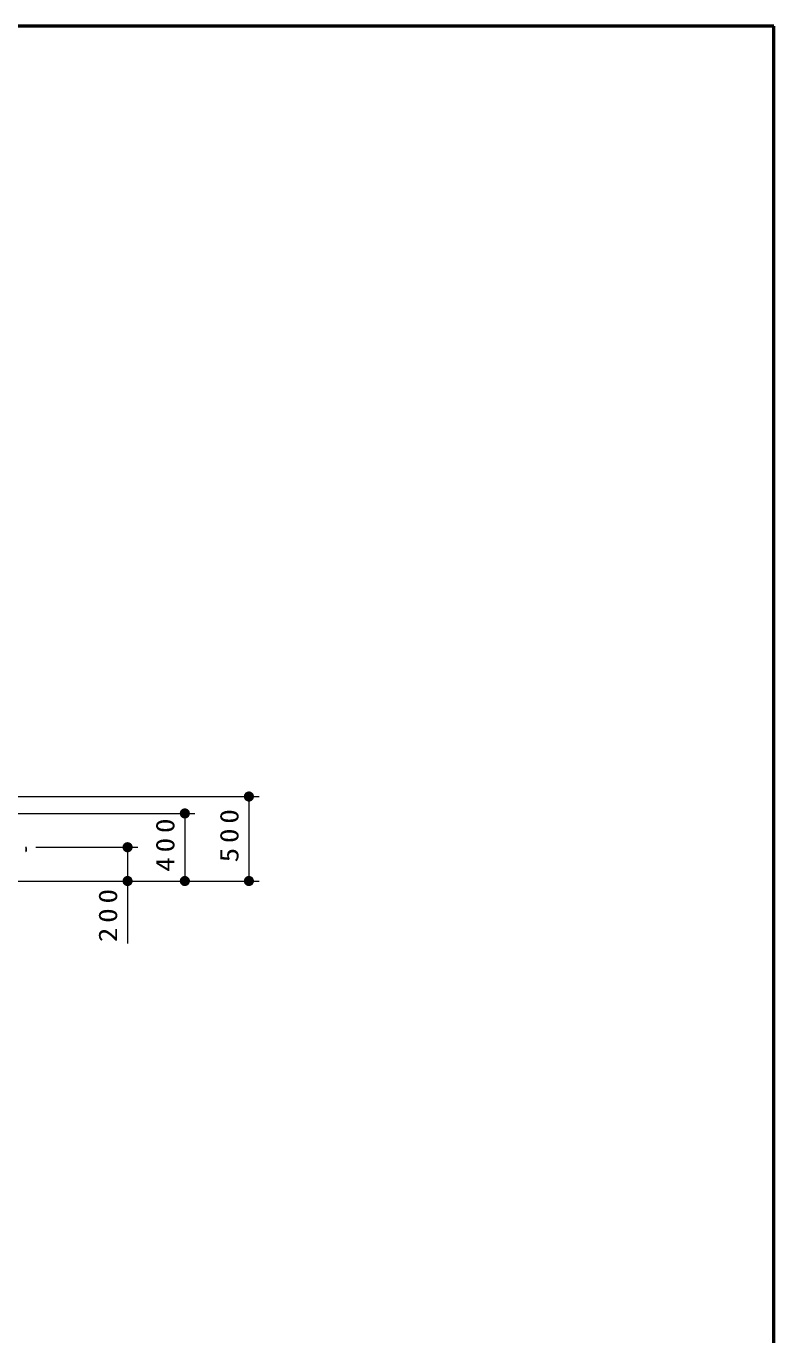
# Model space of a CAD drawing. Units: millimetres on the paper, scale 1:60. Extents: x -385 to 0, y -599 to 267.
# Drawn here: x -73.7 to 0, y -159.1 to -30 of the extents above; entities that cross this region are included whole.
import ezdxf

# ---------------------------------------------------------------- set-up
doc = ezdxf.new("R2010")
doc.units = ezdxf.units.MM
doc.layers.add('LY_1', color=7, linetype='Continuous', lineweight=25)
doc.styles.add('ＭＳ ゴシック', font='')
doc.styles.get('ＭＳ ゴシック').set_extended_font_data('MS Gothic')

# ---------------------------------------------------------------- blocks, each defined once
blk = doc.blocks.new('filled_dot')
at = {"color": 0, "linetype": 'Continuous', "lineweight": -2, "const_width": 1.25}
blk.add_lwpolyline([(-0.625, 0, 1), (0.625, 0, 1)], format="xyb", close=True, dxfattribs=at)

msp = doc.modelspace()

# ---------------------------------------------------------------- linework, layer by layer
at = {"layer": 'LY_1', "lineweight": 50}
for p, q in [((0, -30), (-385, -30)), ((0, -297), (0, -30))]:
    msp.add_line(p, q, dxfattribs=at)
at = {"layer": 'LY_1', "lineweight": 13}
for p, q in [((-79.709, -105.973), (-50.768, -105.973)), ((-51.768, -105.973), (-51.768, -114.306)), ((-78.967, -107.64), (-57.086, -107.64)), ((-58.086, -107.64), (-58.086, -114.306)), ((-72.784, -110.973), (-62.734, -110.973)), ((-63.734, -110.973), (-63.734, -120.475)), ((-75.634, -114.306), (-50.768, -114.306)), ((-72.734, -114.306), (-62.734, -114.306)), ((-72.734, -114.306), (-57.086, -114.306))]:
    msp.add_line(p, q, dxfattribs=at)
at = {"layer": 'LY_1'}
msp.add_line((-73.734, -111.023), (-73.734, -111.34), dxfattribs=at)
for centre, start, end in [((-73.784, -111.023), 0, 90), ((-73.784, -111.34), 270, 0)]:
    msp.add_arc(centre, 0.05, start, end, dxfattribs=at)

# ---------------------------------------------------------------- block references
at = {"layer": 'LY_1', "lineweight": 13, "xscale": 0.4, "yscale": 0.4}
for p, rotation in [((-51.768, -105.973), 270), ((-58.086, -107.64), 270), ((-63.734, -110.973), 270), ((-63.734, -114.306), 90), ((-58.086, -114.306), 90), ((-51.768, -114.306), 90)]:
    msp.add_blockref('filled_dot', p, dxfattribs=dict(at, rotation=rotation))

# ---------------------------------------------------------------- texts
at = {"layer": 'LY_1', "char_height": 1.833, "attachment_point": 8, "rotation": 90, "style": 'ＭＳ ゴシック'}
for s, insert in [('\\T1.33;\\W1.15;400', (-59.086, -110.529)), ('\\T1.33;\\W1.15;500', (-52.768, -109.607)), ('\\T1.33;\\W1.15;200', (-64.734, -117.475))]:
    msp.add_mtext(s, dxfattribs=dict(at, insert=insert))

doc.saveas('drawing.dxf')
